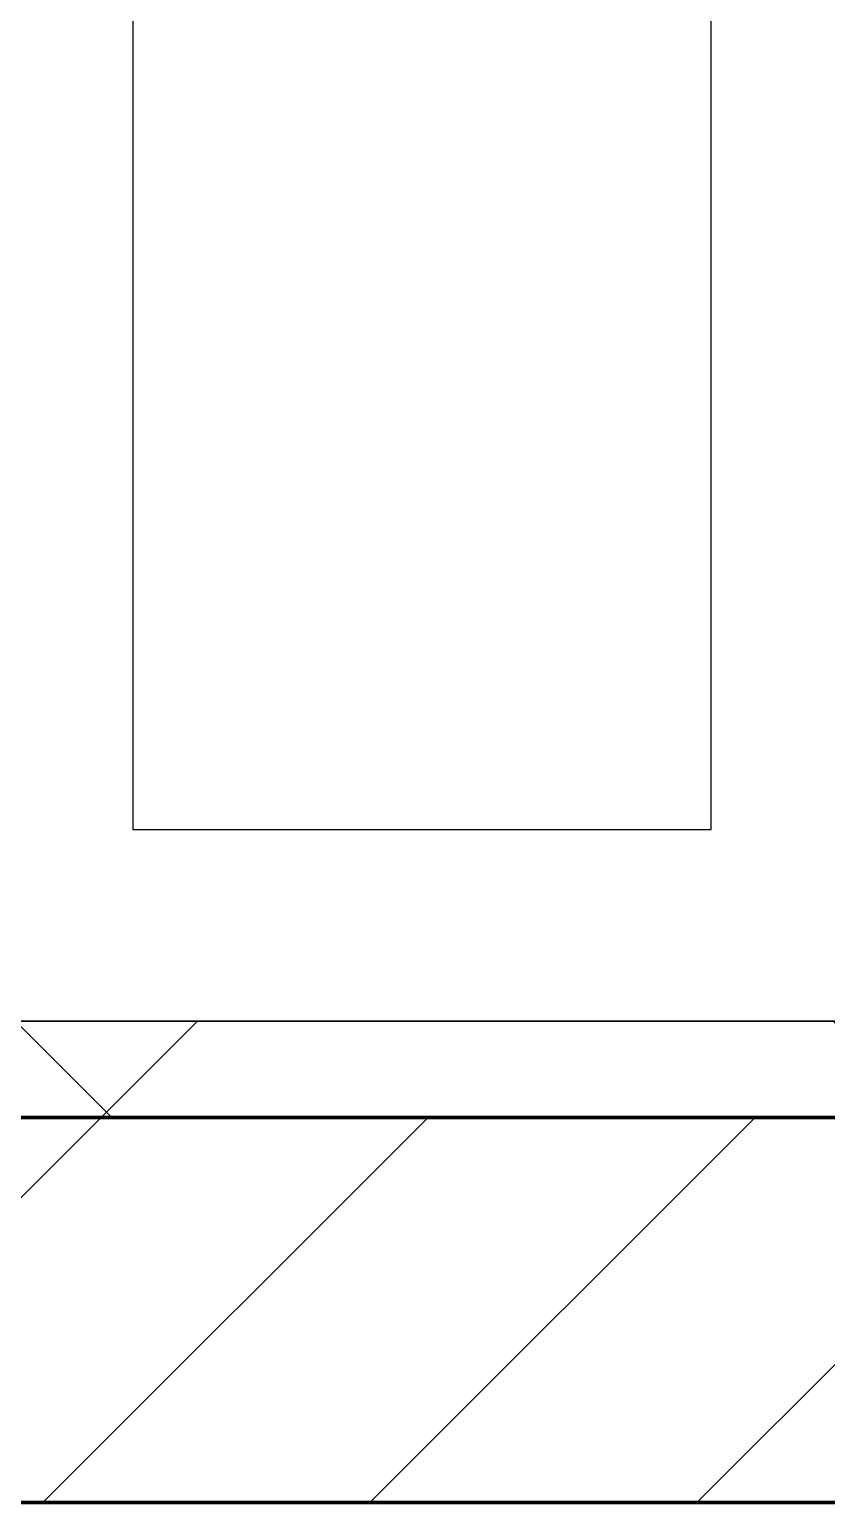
# Model space of a CAD drawing. Header units: millimetres. Extents: x -794334 to -714814, y -17806 to 22403.
# Drawn here: x -766685 to -766271, y -4021 to -3256 of the extents above; entities that cross this region are included whole.
import ezdxf
from ezdxf.xclip import XClip

# ---------------------------------------------------------------- set-up
doc = ezdxf.new("R2010")
doc.units = ezdxf.units.MM
doc.header["$XCLIPFRAME"] = 0
doc.layers.add('000 - WIPEOUT', color=250, linetype='Continuous')
doc.layers.add('A11_ALU.SOLID SHEET', color=2, linetype='Continuous')
for name, color, linetype, lineweight in [('A-GLAZ-CURT', 2, 'Continuous', 9), ('A-WALL', 5, 'Continuous', 35), ('A-WALL-FNSH', 2, 'Continuous', 35), ('A-WALL-PATT', 1, 'Continuous', 35), ('WALL-E', 2, 'Continuous', 35)]:
    doc.layers.add(name, color=color, linetype=linetype, lineweight=lineweight)

# ---------------------------------------------------------------- blocks, each defined once
blk = doc.blocks.new('PPLS-PP19_Custom Tile Pattern - Custom Tile Pattern-V137-4252-01 ENLARGED CONCOURSE LEVEL - REFLECTED CEILING PLAN - SHEET 3')
at = {"layer": 'A-GLAZ-CURT'}
for p, q in [((-300, 0), (300, 0)), ((300, 0), (-300, 0)), ((195.99, 0), (213.31, 0)), ((213.31, 0), (195.99, 0)), ((230.06, 0), (300, 0)), ((-300, -50), (300, -50)), ((300, -50), (-300, -50))]:
    blk.add_line(p, q, dxfattribs=at)
for points, knots in [([(300, 0), (286.53, 0), (254.22, 0), (207.11, 0), (177.41, 0), (159.34, 0), (158.33, 0), (158.3, 0)], [-285.253232, -285.253232, -285.253232, -285.253232, -244.693688, -187.987675, -143.776725, -129.632772, -123.352749, -123.352749, -123.352749, -123.352749]), ([(159.07, 0), (159.13, 0), (160.84, 0), (165.21, 0), (174.15, 0), (185.98, 0), (208.82, 0), (219.42, 0), (230.06, 0)], [-115.643202, -115.643202, -115.643202, -115.643202, -114.681583, -87.660824, -65.295536, -41.623857, -24.459831, 0, 0, 0, 0]), ([(247.1, 0), (246.76, 0), (245.04, 0), (238.34, 0), (226.56, 0), (221.1, 0), (200.27, 0), (182.99, 0), (174.27, 0), (169.67, 0), (168.99, 0)], [-9649.085549, -9649.085549, -9649.085549, -9649.085549, -9581.591397, -9406.094246, -9221.510254, -9016.44624, -8717.832359, -8253.978395, -8152.463617, -8069.855175, -8069.855175, -8069.855175, -8069.855175]), ([(215.22, 0), (214.62, 0), (210.55, 0), (203.98, 0), (187.54, 0), (175.3, 0), (169.49, 0)], [-203.825446, -203.825446, -203.825446, -203.825446, -198.527383, -184.406837, -162.427601, -142.916156, -142.916156, -142.916156, -142.916156]), ([(171.51, 0), (176.48, 0), (193.23, 0), (201.73, 0), (208.81, 0), (213.9, 0), (241.96, 0), (266.73, 0), (281.07, 0), (286.97, 0), (288.8, 0)], [-7971.819559, -7971.819559, -7971.819559, -7971.819559, -7784.112253, -7606.717214, -7289.299508, -7042.621073, -6582.165592, -6068.460911, -5766.029927, -5609.904813, -5609.904813, -5609.904813, -5609.904813]), ([(172.07, 0), (177.66, 0), (187.87, 0), (201.08, 0), (207.47, 0), (213.96, 0), (215.11, 0)], [-255.364076, -255.364076, -255.364076, -255.364076, -237.955587, -223.92608, -215.862851, -208.75215, -208.75215, -208.75215, -208.75215]), ([(288.76, 0), (280.65, 0), (258.27, 0), (230.43, 0), (219.94, 0), (219.02, 0)], [-12331.384588, -12331.384588, -12331.384588, -12331.384588, -11905.454923, -11162.864862, -10856.732305, -10856.732305, -10856.732305, -10856.732305]), ([(219.9, 0), (220.86, 0), (227.84, 0), (242.06, 0), (246.54, 0), (246.96, 0)], [-10670.940496, -10670.940496, -10670.940496, -10670.940496, -10511.382485, -9925.173265, -9834.877357, -9834.877357, -9834.877357, -9834.877357]), ([(284.76, 0), (284.76, 0), (285.09, 0), (287.47, 0), (293.59, 0), (297.76, 0), (300, 0)], [-4110.630118, -4110.630118, -4110.630118, -4110.630118, -4053.389046, -3959.664717, -3862.421465, -3746.95702, -3746.95702, -3746.95702, -3746.95702]), ([(297.38, 0), (295.84, 0), (291.62, 0), (285.38, 0), (284.87, 0)], [-4803.172655, -4803.172655, -4803.172655, -4803.172655, -4358.271401, -4143.037883, -4143.037883, -4143.037883, -4143.037883]), ([(289.3, 0), (289.63, 0), (293.16, 0), (296.52, 0), (297.86, 0), (298.09, 0)], [-5595.334381, -5595.334381, -5595.334381, -5595.334381, -5566.724884, -5280.360606, -5199.253518, -5199.253518, -5199.253518, -5199.253518])]:
    blk.add_open_spline(points, degree=3, knots=knots, dxfattribs=at)
for points in [[(195.11, 0), (194.91, 0), (194.44, 0), (193.8, 0)], [(300, 0), (296.49, 0), (292.96, 0), (289.43, 0)]]:
    blk.add_open_spline(points, degree=3, dxfattribs=at)
blk = doc.blocks.new('PPLS-PP19_Custom Tile Pattern - Custom Tile Pattern-V138-4252-01 ENLARGED CONCOURSE LEVEL - REFLECTED CEILING PLAN - SHEET 3')
at = {"layer": 'A-GLAZ-CURT'}
for p, q in [((-300, 0), (300, 0)), ((300, 0), (-300, 0)), ((-293.07, 0), (-275.75, 0)), ((-275.75, 0), (-293.07, 0)), ((-222.32, 0), (-205, 0)), ((-205, 0), (-222.32, 0)), ((-300, -50), (300, -50)), ((300, -50), (-300, -50))]:
    blk.add_line(p, q, dxfattribs=at)
at = {"layer": 'A-GLAZ-CURT', "flags": 128}
for points in [[(-300, 0), (-291.56, 0), (-283.3, 0), (-275.2, 0), (-267.26, 0), (-259.45, 0), (-251.77, 0), (-244.2, 0), (-236.74, 0), (-229.36, 0), (-222.06, 0), (-214.83, 0), (-207.71, 0), (-200.76, 0), (-194.02, 0), (-187.54, 0), (-181.38, 0), (-175.58, 0)], [(-175.47, 0), (-179.49, 0), (-184.81, 0), (-190.44, 0), (-196.37, 0), (-202.58, 0), (-209.04, 0), (-215.73, 0), (-222.63, 0), (-229.72, 0), (-236.97, 0), (-244.39, 0), (-251.96, 0), (-259.67, 0), (-267.51, 0), (-275.48, 0), (-283.55, 0), (-291.73, 0), (-300, 0)], [(-175.48, 0), (-170.25, 0), (-165.64, 0), (-162.01, 0), (-159.53, 0), (-157.46, 0), (-154.52, 0), (-149.42, 0), (-141.84, 0), (-132.81, 0), (-126.08, 0)], [(-125.17, 0), (-128.55, 0), (-134.16, 0), (-140.03, 0), (-145.5, 0), (-150.63, 0), (-155.53, 0), (-160.27, 0), (-164.95, 0), (-169.65, 0), (-174.47, 0)]]:
    blk.add_lwpolyline(points, dxfattribs=at)
at = {"layer": 'A-GLAZ-CURT'}
for points, knots in [([(-300, 0), (-284.65, 0), (-236.57, 0), (-198.7, 0), (-175.71, 0), (-175.48, 0)], [-5323.127839, -5323.127839, -5323.127839, -5323.127839, -4502.809032, -2700.551212, -2682.078008, -2682.078008, -2682.078008, -2682.078008]), ([(-175.49, 0), (-187.65, 0), (-220.39, 0), (-262.56, 0), (-294.48, 0), (-300, 0)], [-16043.447001, -16043.447001, -16043.447001, -16043.447001, -15131.813646, -13729.592194, -13439.944408, -13439.944408, -13439.944408, -13439.944408]), ([(-137.88, 0), (-140.56, 0), (-147.66, 0), (-147.69, 0), (-158.72, 0), (-174.02, 0), (-185.59, 0), (-209.77, 0), (-232.01, 0), (-255.22, 0), (-262.59, 0), (-264.9, 0), (-265.4, 0)], [-3187.727384, -3187.727384, -3187.727384, -3187.727384, -2919.378265, -2477.344047, -2237.412286, -2029.680487, -1755.085331, -1400.429864, -858.079193, -543.655514, -208.940337, 0, 0, 0, 0]), ([(-258.6, 0), (-257.91, 0), (-254.26, 0), (-241.25, 0), (-225.99, 0), (-213.1, 0), (-200.2, 0), (-188.34, 0), (-179.5, 0), (-175.66, 0)], [-5722.54675, -5722.54675, -5722.54675, -5722.54675, -5657.471696, -5413.335975, -5017.494783, -4832.723979, -4666.091899, -4349.945572, -4147.886235, -4147.886235, -4147.886235, -4147.886235]), ([(-175.48, 0), (-176.41, 0), (-183.6, 0), (-199.46, 0), (-216.65, 0), (-231.26, 0), (-233.46, 0), (-234, 0)], [-1813.728089, -1813.728089, -1813.728089, -1813.728089, -1763.376603, -1422.553702, -978.033455, -846.069444, -682.911962, -682.911962, -682.911962, -682.911962]), ([(-233.49, 0), (-233.44, 0), (-232.38, 0), (-230.74, 0), (-225.3, 0), (-223.63, 0)], [-455.274641, -455.274641, -455.274641, -455.274641, -440.605512, -119.536984, 0, 0, 0, 0]), ([(-223.63, 0), (-219.39, 0), (-206.17, 0), (-190.29, 0), (-178.87, 0), (-175.49, 0)], [-5463.295695, -5463.295695, -5463.295695, -5463.295695, -5161.076232, -4739.070012, -4562.604052, -4562.604052, -4562.604052, -4562.604052]), ([(-175.49, 0), (-172.74, 0), (-166.51, 0), (-158.7, 0), (-157.22, 0)], [-4144.996212, -4144.996212, -4144.996212, -4144.996212, -4000.813434, -3840.635403, -3840.635403, -3840.635403, -3840.635403]), ([(-133.82, 0), (-135.51, 0), (-137.8, 0), (-149.31, 0), (-160.89, 0), (-169.72, 0), (-175.08, 0)], [-2731.647847, -2731.647847, -2731.647847, -2731.647847, -2418.507304, -2308.929706, -2113.765672, -1821.098565, -1821.098565, -1821.098565, -1821.098565]), ([(-107.61, 0), (-115.96, 0), (-136.67, 0), (-160.61, 0), (-175.02, 0)], [-17988.596363, -17988.596363, -17988.596363, -17988.596363, -17136.203329, -16055.034758, -16055.034758, -16055.034758, -16055.034758]), ([(-174.92, 0), (-173.25, 0), (-165.52, 0), (-152.12, 0), (-136.84, 0), (-127.33, 0), (-124.19, 0), (-123.43, 0), (-123.28, 0)], [-4552.746412, -4552.746412, -4552.746412, -4552.746412, -4465.409639, -4149.119819, -3839.893365, -3647.167523, -3488.92562, -3439.852845, -3439.852845, -3439.852845, -3439.852845]), ([(-174.7, 0), (-153.84, 0), (-129.68, 0), (-113.94, 0), (-108.68, 0), (-108.52, 0)], [-2661.563919, -2661.563919, -2661.563919, -2661.563919, -1002.059161, -460.363443, -443.593987, -443.593987, -443.593987, -443.593987]), ([(-152.35, 0), (-151.03, 0), (-147.71, 0), (-143.57, 0), (-138.62, 0)], [-3494.978217, -3494.978217, -3494.978217, -3494.978217, -3371.022232, -3227.460399, -3227.460399, -3227.460399, -3227.460399]), ([(-118.78, 0), (-121.86, 0), (-126.28, 0), (-136.96, 0), (-147.46, 0), (-150.03, 0), (-150.57, 0)], [-5938.474035, -5938.474035, -5938.474035, -5938.474035, -5700.061948, -5508.838257, -5298.784692, -5196.16478, -5196.16478, -5196.16478, -5196.16478]), ([(-150.34, 0), (-150.07, 0), (-147.75, 0), (-142.6, 0), (-127.26, 0), (-107.3, 0), (-90.42, 0), (-75.26, 0), (-68.41, 0), (-65.12, 0), (-63.63, 0)], [-4948.728362, -4948.728362, -4948.728362, -4948.728362, -4883.323924, -4440.880425, -4054.690705, -3793.097032, -3402.597032, -3144.956779, -3050.982048, -2969.237017, -2969.237017, -2969.237017, -2969.237017]), ([(-39.73, 0), (-43.79, 0), (-56.3, 0), (-78.2, 0), (-110.94, 0), (-130.52, 0), (-147.74, 0), (-149.07, 0)], [-8361.876395, -8361.876395, -8361.876395, -8361.876395, -8073.216054, -7508.296369, -7004.680444, -6449.282163, -6277.220794, -6277.220794, -6277.220794, -6277.220794]), ([(-148.23, 0), (-146.94, 0), (-140.15, 0), (-137.28, 0), (-133.93, 0), (-128.78, 0), (-126.5, 0)], [-6162.058746, -6162.058746, -6162.058746, -6162.058746, -6017.569127, -5560.701257, -5364.112219, -5231.017328, -5231.017328, -5231.017328, -5231.017328]), ([(-108.66, 0), (-114.62, 0), (-124.74, 0), (-139.03, 0), (-146.11, 0), (-146.95, 0)], [-1261.02735, -1261.02735, -1261.02735, -1261.02735, -945.742622, -741.901385, -489.130243, -489.130243, -489.130243, -489.130243]), ([(-146.69, 0), (-146.59, 0), (-145.49, 0), (-135.69, 0), (-128.29, 0), (-125.15, 0)], [-420.34245, -420.34245, -420.34245, -420.34245, -406.956646, -290.263673, 0, 0, 0, 0]), ([(-127.41, 0), (-131.63, 0), (-133.16, 0), (-134.09, 0), (-134.15, 0)], [-8540.990293, -8540.990293, -8540.990293, -8540.990293, -8266.114998, -8246.473386, -8246.473386, -8246.473386, -8246.473386]), ([(-134.15, 0), (-133.32, 0), (-130.31, 0), (-117.33, 0), (-92.04, 0), (-74.02, 0), (-62.74, 0), (-60.36, 0), (-59.97, 0)], [-7657.439573, -7657.439573, -7657.439573, -7657.439573, -7293.749979, -6839.55839, -6236.997189, -5713.340575, -5140.470607, -5006.787413, -5006.787413, -5006.787413, -5006.787413]), ([(-120.13, 0), (-120.14, 0), (-120.24, 0), (-121.3, 0), (-129.25, 0), (-133.82, 0)], [-2933.992132, -2933.992132, -2933.992132, -2933.992132, -2920.575025, -2840.280255, -2731.647847, -2731.647847, -2731.647847, -2731.647847]), ([(-113.43, 0), (-113.44, 0), (-113.96, 0), (-119.73, 0), (-125.43, 0), (-127.03, 0), (-127.41, 0)], [-328.499627, -328.499627, -328.499627, -328.499627, -282.672656, -98.539552, -24.539552, 0, 0, 0, 0]), ([(-126.5, 0), (-122.44, 0), (-108.71, 0), (-86.68, 0), (-63.44, 0), (-54.4, 0), (-49.05, 0), (-43, 0), (-39.76, 0)], [-5231.017328, -5231.017328, -5231.017328, -5231.017328, -4994.692869, -4542.524482, -4008.285538, -3689.699207, -3546.54457, -3376.930964, -3376.930964, -3376.930964, -3376.930964]), ([(-125.15, 0), (-124.93, 0), (-121.96, 0), (-115.15, 0), (-108.81, 0), (-107.63, 0)], [-3362.7396, -3362.7396, -3362.7396, -3362.7396, -3342.215224, -3074.362186, -3012.454225, -3012.454225, -3012.454225, -3012.454225]), ([(-122.08, 0), (-122.01, 0), (-121.69, 0), (-121.2, 0), (-120.88, 0)], [-3136.336417, -3136.336417, -3136.336417, -3136.336417, -3110.304437, -3035.164275, -3035.164275, -3035.164275, -3035.164275]), ([(-39.74, 0), (-40.55, 0), (-45.14, 0), (-46.13, 0), (-60.59, 0), (-81.23, 0), (-99.51, 0), (-114.02, 0), (-117.28, 0), (-118.78, 0)], [-1730.789908, -1730.789908, -1730.789908, -1730.789908, -1672.078046, -1405.135169, -1060.00838, -740.068933, -229.489605, -116.330425, 0, 0, 0, 0]), ([(-117.74, 0), (-117.19, 0), (-114.78, 0), (-113.43, 0), (-113.43, 0)], [-821.249067, -821.249067, -821.249067, -821.249067, -394.672656, -330.879064, -330.879064, -330.879064, -330.879064]), ([(-107.9, 0), (-108.32, 0), (-112.91, 0), (-116.56, 0), (-117.56, 0)], [-1478.24832, -1478.24832, -1478.24832, -1478.24832, -1433.981041, -985.49888, -985.49888, -985.49888, -985.49888]), ([(-115.82, 0), (-114.96, 0), (-112.39, 0), (-108.35, 0), (-107.67, 0)], [-5724.064692, -5724.064692, -5724.064692, -5724.064692, -5430.283136, -5373.498779, -5373.498779, -5373.498779, -5373.498779]), ([(-39.71, 0), (-40.07, 0), (-45.49, 0), (-56.24, 0), (-75.59, 0), (-94, 0), (-112.01, 0), (-114.94, 0), (-115.63, 0)], [-1815.430461, -1815.430461, -1815.430461, -1815.430461, -1792.521578, -1466.981642, -1208.454564, -789.402658, -501.969187, -243.577221, -243.577221, -243.577221, -243.577221]), ([(-40.49, 0), (-41.6, 0), (-45.04, 0), (-58.97, 0), (-84.52, 0), (-100.9, 0), (-107.63, 0)], [-3777.745706, -3777.745706, -3777.745706, -3777.745706, -3538.256648, -2842.901703, -2193.204658, -1487.881759, -1487.881759, -1487.881759, -1487.881759]), ([(-107.61, 0), (-105.51, 0), (-97.77, 0), (-85.29, 0), (-71.67, 0), (-65.93, 0), (-65.07, 0)], [-3012.160118, -3012.160118, -3012.160118, -3012.160118, -2902.289527, -2605.247022, -2322.099534, -2241.8264, -2241.8264, -2241.8264, -2241.8264]), ([(-86.16, 0), (-91.37, 0), (-98.34, 0), (-105.82, 0), (-107.6, 0)], [-1681.3698, -1681.3698, -1681.3698, -1681.3698, -1374.161226, -1279.629588, -1279.629588, -1279.629588, -1279.629588]), ([(-72.93, 0), (-75.51, 0), (-85.53, 0), (-98.27, 0), (-107.51, 0)], [-19442.345229, -19442.345229, -19442.345229, -19442.345229, -18935.241197, -17992.138722, -17992.138722, -17992.138722, -17992.138722]), ([(-107.12, 0), (-103.94, 0), (-95.45, 0), (-71.33, 0), (-42.53, 0), (-12.78, 0), (4.23, 0), (9.64, 0), (10.14, 0), (10.18, 0)], [-5358.698861, -5358.698861, -5358.698861, -5358.698861, -5103.229623, -4799.173296, -4065.652676, -3589.737505, -3285.047089, -3066.359526, -3044.715262, -3044.715262, -3044.715262, -3044.715262]), ([(-91.46, 0), (-90.09, 0), (-84.7, 0), (-77.43, 0), (-72.73, 0), (-72.64, 0), (-72.64, 0)], [-19832.387487, -19832.387487, -19832.387487, -19832.387487, -19753.885894, -19541.04734, -19478.625389, -19471.062469, -19471.062469, -19471.062469, -19471.062469]), ([(-63.96, 0), (-64.13, 0), (-72.5, 0), (-80.63, 0), (-86.16, 0)], [-2171.769325, -2171.769325, -2171.769325, -2171.769325, -2007.031671, -1681.3698, -1681.3698, -1681.3698, -1681.3698]), ([(-29.03, 0), (-33.97, 0), (-43.74, 0), (-56.37, 0), (-71.66, 0), (-77.83, 0), (-82.66, 0), (-83.28, 0), (-83.28, 0)], [-2680.714891, -2680.714891, -2680.714891, -2680.714891, -2413.671296, -2161.752162, -2006.592567, -1646.621388, -1424.436217, -1393.971743, -1393.971743, -1393.971743, -1393.971743]), ([(-83.28, 0), (-83.28, 0), (-82.91, 0), (-76.14, 0), (-62.97, 0), (-50.15, 0), (-42.19, 0), (-39.92, 0)], [-1393.4169, -1393.4169, -1393.4169, -1393.4169, -1353.722004, -1274.333717, -1073.56893, -651.549973, -428.914382, -428.914382, -428.914382, -428.914382]), ([(-66.39, 0), (-66.39, 0), (-63.63, 0), (-53.63, 0), (-34.42, 0), (-29.82, 0), (-29.19, 0)], [-2493.31794, -2493.31794, -2493.31794, -2493.31794, -2315.303971, -1809.437387, -963.711516, -666.19313, -666.19313, -666.19313, -666.19313]), ([(31.18, 0), (25.97, 0), (11.99, 0), (-16.92, 0), (-47.42, 0), (-65.77, 0), (-66.37, 0), (-66.38, 0)], [-4496.803627, -4496.803627, -4496.803627, -4496.803627, -4222.080604, -3745.412743, -2981.410125, -2542.574734, -2498.224237, -2498.224237, -2498.224237, -2498.224237]), ([(-63.63, 0), (-61.49, 0), (-57.39, 0), (-54.49, 0), (-45.2, 0), (-40.79, 0), (-40.46, 0), (-40.44, 0)], [-2969.237017, -2969.237017, -2969.237017, -2969.237017, -2851.217951, -2734.127174, -2474.780881, -2410.990208, -2350.645972, -2350.645972, -2350.645972, -2350.645972]), ([(-58.83, 0), (-58.37, 0), (-57.29, 0), (-54.23, 0), (-46.33, 0), (-42.62, 0), (-41.76, 0)], [-4859.52896, -4859.52896, -4859.52896, -4859.52896, -4680.891996, -4469.85053, -4321.566175, -4270.495146, -4270.495146, -4270.495146, -4270.495146]), ([(-51.83, 0), (-51.83, 0), (-51.78, 0), (-47.4, 0), (-46.01, 0), (-40.22, 0), (-36.78, 0)], [-632.814994, -632.814994, -632.814994, -632.814994, -627.965721, -508.377888, -260.442412, 0, 0, 0, 0]), ([(28.13, 0), (26.67, 0), (22.05, 0), (12.82, 0), (-2.9, 0), (-20.62, 0), (-32.81, 0), (-44.85, 0), (-51.43, 0), (-51.79, 0)], [-2188.538456, -2188.538456, -2188.538456, -2188.538456, -2106.613311, -1925.670641, -1617.263037, -1290.787923, -1039.307308, -819.71621, -644.910881, -644.910881, -644.910881, -644.910881]), ([(-41.76, 0), (-39.9, 0), (-37.72, 0), (-36.92, 0), (-36.77, 0)], [-4270.495146, -4270.495146, -4270.495146, -4270.495146, -4161.040818, -4106.245333, -4106.245333, -4106.245333, -4106.245333]), ([(-36.62, 0), (-36.62, 0), (-38.34, 0), (-39.63, 0), (-39.81, 0)], [-4069.478503, -4069.478503, -4069.478503, -4069.478503, -3858.647035, -3824.611282, -3824.611282, -3824.611282, -3824.611282]), ([(-39.71, 0), (-38.45, 0), (-35.46, 0), (-33.57, 0), (-29.94, 0), (-28.57, 0)], [-422.101756, -422.101756, -422.101756, -422.101756, -296.515819, -83.513472, 0, 0, 0, 0]), ([(-36.33, 0), (-36.43, 0), (-37, 0), (-38.61, 0), (-39.69, 0)], [-1855.773136, -1855.773136, -1855.773136, -1855.773136, -1810.870157, -1732.054927, -1732.054927, -1732.054927, -1732.054927]), ([(-26.75, 0), (-27.82, 0), (-32.34, 0), (-37.12, 0), (-39.4, 0)], [-8718.362214, -8718.362214, -8718.362214, -8718.362214, -8532.293389, -8369.627725, -8369.627725, -8369.627725, -8369.627725]), ([(9.32, 0), (9.08, 0), (7.65, 0), (2.57, 0), (-12.23, 0), (-25.14, 0), (-34.62, 0), (-39.19, 0)], [-2922.926651, -2922.926651, -2922.926651, -2922.926651, -2882.788014, -2720.818881, -2518.50168, -2125.455881, -1826.829157, -1826.829157, -1826.829157, -1826.829157]), ([(-38.95, 0), (-38.05, 0), (-28.67, 0), (-18.03, 0), (8.61, 0), (15.02, 0), (22.28, 0), (26.04, 0), (27.59, 0)], [-3362.796854, -3362.796854, -3362.796854, -3362.796854, -3315.260113, -2864.387349, -2439.246196, -2084.094819, -1956.422387, -1868.220474, -1868.220474, -1868.220474, -1868.220474]), ([(-36.78, 0), (-32.43, 0), (-19.22, 0), (8.83, 0), (43.36, 0), (70.92, 0), (82.12, 0), (83.66, 0)], [-6191.144455, -6191.144455, -6191.144455, -6191.144455, -5862.463379, -5340.621928, -4573.028122, -4094.177415, -3869.465285, -3869.465285, -3869.465285, -3869.465285]), ([(-36.29, 0), (-36.29, 0), (-34.66, 0), (-28.88, 0), (-26.95, 0), (-26.54, 0)], [-9150.272121, -9150.272121, -9150.272121, -9150.272121, -9057.163041, -8919.836787, -8834.607043, -8834.607043, -8834.607043, -8834.607043]), ([(30.82, 0), (29.27, 0), (20.14, 0), (3.54, 0), (-16.58, 0), (-34.76, 0), (-36.04, 0)], [-10462.034656, -10462.034656, -10462.034656, -10462.034656, -10363.088938, -9884.23066, -9424.652049, -9182.880979, -9182.880979, -9182.880979, -9182.880979]), ([(-33.34, 0), (-33.34, 0), (-32.93, 0), (-31.16, 0), (-30.52, 0)], [-2415.024266, -2415.024266, -2415.024266, -2415.024266, -2357.633367, -2323.618664, -2323.618664, -2323.618664, -2323.618664]), ([(70.61, 0), (66.16, 0), (55.8, 0), (39.61, 0), (24.74, 0), (2.64, 0), (-17.84, 0), (-30.57, 0), (-31.82, 0), (-32, 0)], [-4647.237329, -4647.237329, -4647.237329, -4647.237329, -4326.416877, -4098.545751, -3766.694881, -3333.063701, -2994.501669, -2698.150104, -2614.070998, -2614.070998, -2614.070998, -2614.070998]), ([(-30.76, 0), (-30.73, 0), (-29.99, 0), (-23.47, 0), (-15.75, 0), (-15.19, 0)], [-54176.191683, -54176.191683, -54176.191683, -54176.191683, -54157.274271, -53749.15266, -53717.791567, -53717.791567, -53717.791567, -53717.791567]), ([(-30.52, 0), (-27.11, 0), (-17.83, 0), (5.99, 0), (22.06, 0), (37.44, 0), (45.92, 0), (57.76, 0), (64.47, 0), (72.74, 0), (75.22, 0), (76.03, 0), (76.21, 0)], [-2323.618664, -2323.618664, -2323.618664, -2323.618664, -2142.497158, -1716.209403, -1206.526904, -1089.329421, -901.315459, -753.071572, -495.328968, -421.953223, -334.951786, -290.452333, -290.452333, -290.452333, -290.452333]), ([(-13, 0), (-14.35, 0), (-17.68, 0), (-25.97, 0), (-29.52, 0), (-30.21, 0)], [-55207.591944, -55207.591944, -55207.591944, -55207.591944, -54789.006179, -54461.685999, -54290.791712, -54290.791712, -54290.791712, -54290.791712]), ([(8.33, 0), (8.19, 0), (7.18, 0), (0.32, 0), (-13.89, 0), (-24.92, 0), (-29.03, 0)], [-3574.286521, -3574.286521, -3574.286521, -3574.286521, -3526.962355, -3285.499107, -2903.012179, -2680.714891, -2680.714891, -2680.714891, -2680.714891]), ([(-28.98, 0), (-28.66, 0), (-27.39, 0), (-24.45, 0), (-22.56, 0)], [-166.548282, -166.548282, -166.548282, -166.548282, -102.06493, 0, 0, 0, 0]), ([(-28.57, 0), (-26.93, 0), (-20.29, 0), (-11.45, 0), (2.08, 0), (13.15, 0), (21.24, 0), (24.62, 0), (24.72, 0), (24.72, 0)], [-5361.429781, -5361.429781, -5361.429781, -5361.429781, -5261.36855, -5050.479954, -4785.90057, -4596.498881, -4445.288762, -4384.376941, -4376.041937, -4376.041937, -4376.041937, -4376.041937]), ([(-22.56, 0), (-20.27, 0), (-17.03, 0), (-11.36, 0), (-7.66, 0), (-6.6, 0), (-6.44, 0)], [-56468.192263, -56468.192263, -56468.192263, -56468.192263, -56344.022017, -56303.229861, -56166.290093, -56124.392176, -56124.392176, -56124.392176, -56124.392176]), ([(-15.19, 0), (-13.07, 0), (3.27, 0), (20.42, 0), (28.14, 0)], [-461.142613, -461.142613, -461.142613, -461.142613, -429.606584, -404.770522, -404.770522, -404.770522, -404.770522]), ([(-6.54, 0), (-6.73, 0), (-7.2, 0), (-7.6, 0), (-7.79, 0)], [-56009.792147, -56009.792147, -56009.792147, -56009.792147, -55949.290093, -55895.192118, -55895.192118, -55895.192118, -55895.192118]), ([(-2.63, 0), (-2.47, 0), (-1.22, 0), (4.92, 0), (15.97, 0), (22.54, 0), (24.49, 0)], [-226.825321, -226.825321, -226.825321, -226.825321, -220.269177, -206.416616, -198.214427, -187.717507, -187.717507, -187.717507, -187.717507]), ([(26.99, 0), (23.84, 0), (10.74, 0), (3.08, 0), (-1.67, 0), (-2.25, 0)], [-297.219386, -297.219386, -297.219386, -297.219386, -285.83788, -246.234814, -234.646884, -234.646884, -234.646884, -234.646884])]:
    blk.add_open_spline(points, degree=3, knots=knots, dxfattribs=at)
for points in [[(-107.71, 0), (-103.65, 0), (-98.72, 0), (-91.46, 0)], [(-39.74, 0), (-39, 0), (-38.08, 0), (-37.36, 0)]]:
    blk.add_open_spline(points, degree=3, dxfattribs=at)
blk = doc.blocks.new('*U1029')
at = {"layer": 'A-GLAZ-CURT'}
for name, p in [('PPLS-PP19_Custom Tile Pattern - Custom Tile Pattern-V137-4252-01 ENLARGED CONCOURSE LEVEL - REFLECTED CEILING PLAN - SHEET 3', (12002.37, -7350)), ('PPLS-PP19_Custom Tile Pattern - Custom Tile Pattern-V138-4252-01 ENLARGED CONCOURSE LEVEL - REFLECTED CEILING PLAN - SHEET 3', (12602.37, -7350))]:
    blk.add_blockref(name, p, dxfattribs=at)
blk = doc.blocks.new('*U1240')
at = {"color": 3}
blk.add_wipeout([(-437.5, 2550), (437.5, 2550), (437.5, 2250), (-437.5, 2250)], dxfattribs=at).dxf.layer = '000 - WIPEOUT'
at = {"layer": 'A11_ALU.SOLID SHEET', "color": 0, "linetype": 'ByBlock'}
blk.add_lwpolyline([(-437.5, 2250), (437.5, 2250), (437.5, 2550), (-437.5, 2550)], close=True, dxfattribs=at)
blk = doc.blocks.new('*U1630')
blk.add_lwpolyline([(22690, -750), (19166.45, -750), (19116.45, -700), (18966.44, -550), (-101025.39, -550), (-101025.39, -6704.96), (-96300, -6704.96), (-96300, -7350), (-94497.63, -7350), (17250, -7350), (17250, -6849.96), (18300, -6849.96), (22690, -6849.96)], close=True)
at = {"layer": 'A11_ALU.SOLID SHEET', "color": 0, "linetype": 'ByBlock', "rotation": 90}
blk.add_blockref('*U1240', (-19400, -6813), dxfattribs=at)

msp = doc.modelspace()

# ---------------------------------------------------------------- block references
at = {"layer": 'A11_ALU.SOLID SHEET'}
ref = msp.add_blockref('*U1630', (-744681.24, 3579.02), dxfattribs=at)
XClip(ref).set_block_clipping_path([(-45802.4668593339, -9620.0029952967), (23702.8690583039, 10334.9999958097)])

# ---------------------------------------------------------------- next in the draw order: hatches: boundary and pattern name
at = {"layer": 'A-WALL-PATT', "lineweight": 9}
h = msp.add_hatch(dxfattribs=at)
h.set_pattern_fill('FP_5', color=256, style=0, pattern_type=2)
h.set_pattern_definition([(45, (0, 0), (-212.13203, 212.13203), []), (135, (0, 0), (-212.13203, -212.13203), [])])
h.paths.add_polyline_path([(-727630.24, -3820.98), (-727382.37, -3820.98), (-727382.37, -3770.98), (-790483.7, -3770.98), (-790483.7, -3820.98), (-727766, -3820.98)])
h = msp.add_hatch(dxfattribs=at)
h.set_pattern_fill('FP_2', color=256, style=0, pattern_type=2)
h.set_pattern_definition([(45, (0, 0), (-84.852814, 84.852814), [])])
h.paths.add_polyline_path([(-727382.37, -4020.98), (-727382.37, -3820.98), (-790483.7, -3820.98), (-790483.7, -4020.98), (-727494.49, -4020.98)])

# ---------------------------------------------------------------- next in the draw order: linework, layer by layer
at = {"layer": 'A-WALL', "color": 7, "lineweight": 70}
for p, q in [((-767180, -3820.98), (-765980, -3820.98)), ((-765980, -3820.98), (-767180, -3820.98)), ((-765980, -4020.98), (-767180, -4020.98))]:
    msp.add_line(p, q, dxfattribs=at)
at = {"layer": 'A-WALL-FNSH', "color": 250}
msp.add_line((-767180, -3770.98), (-765980, -3770.98), dxfattribs=at)
at = {"layer": 'WALL-E'}
for p, q in [((-727382.37, -4020.98), (-790483.7, -4020.98)), ((-790483.7, -4020.98), (-727382.37, -4020.98))]:
    msp.add_line(p, q, dxfattribs=at)

# ---------------------------------------------------------------- next in the draw order: block references
msp.add_blockref('*U1029', (-778882.37, 3579.02))

doc.saveas('drawing.dxf')
